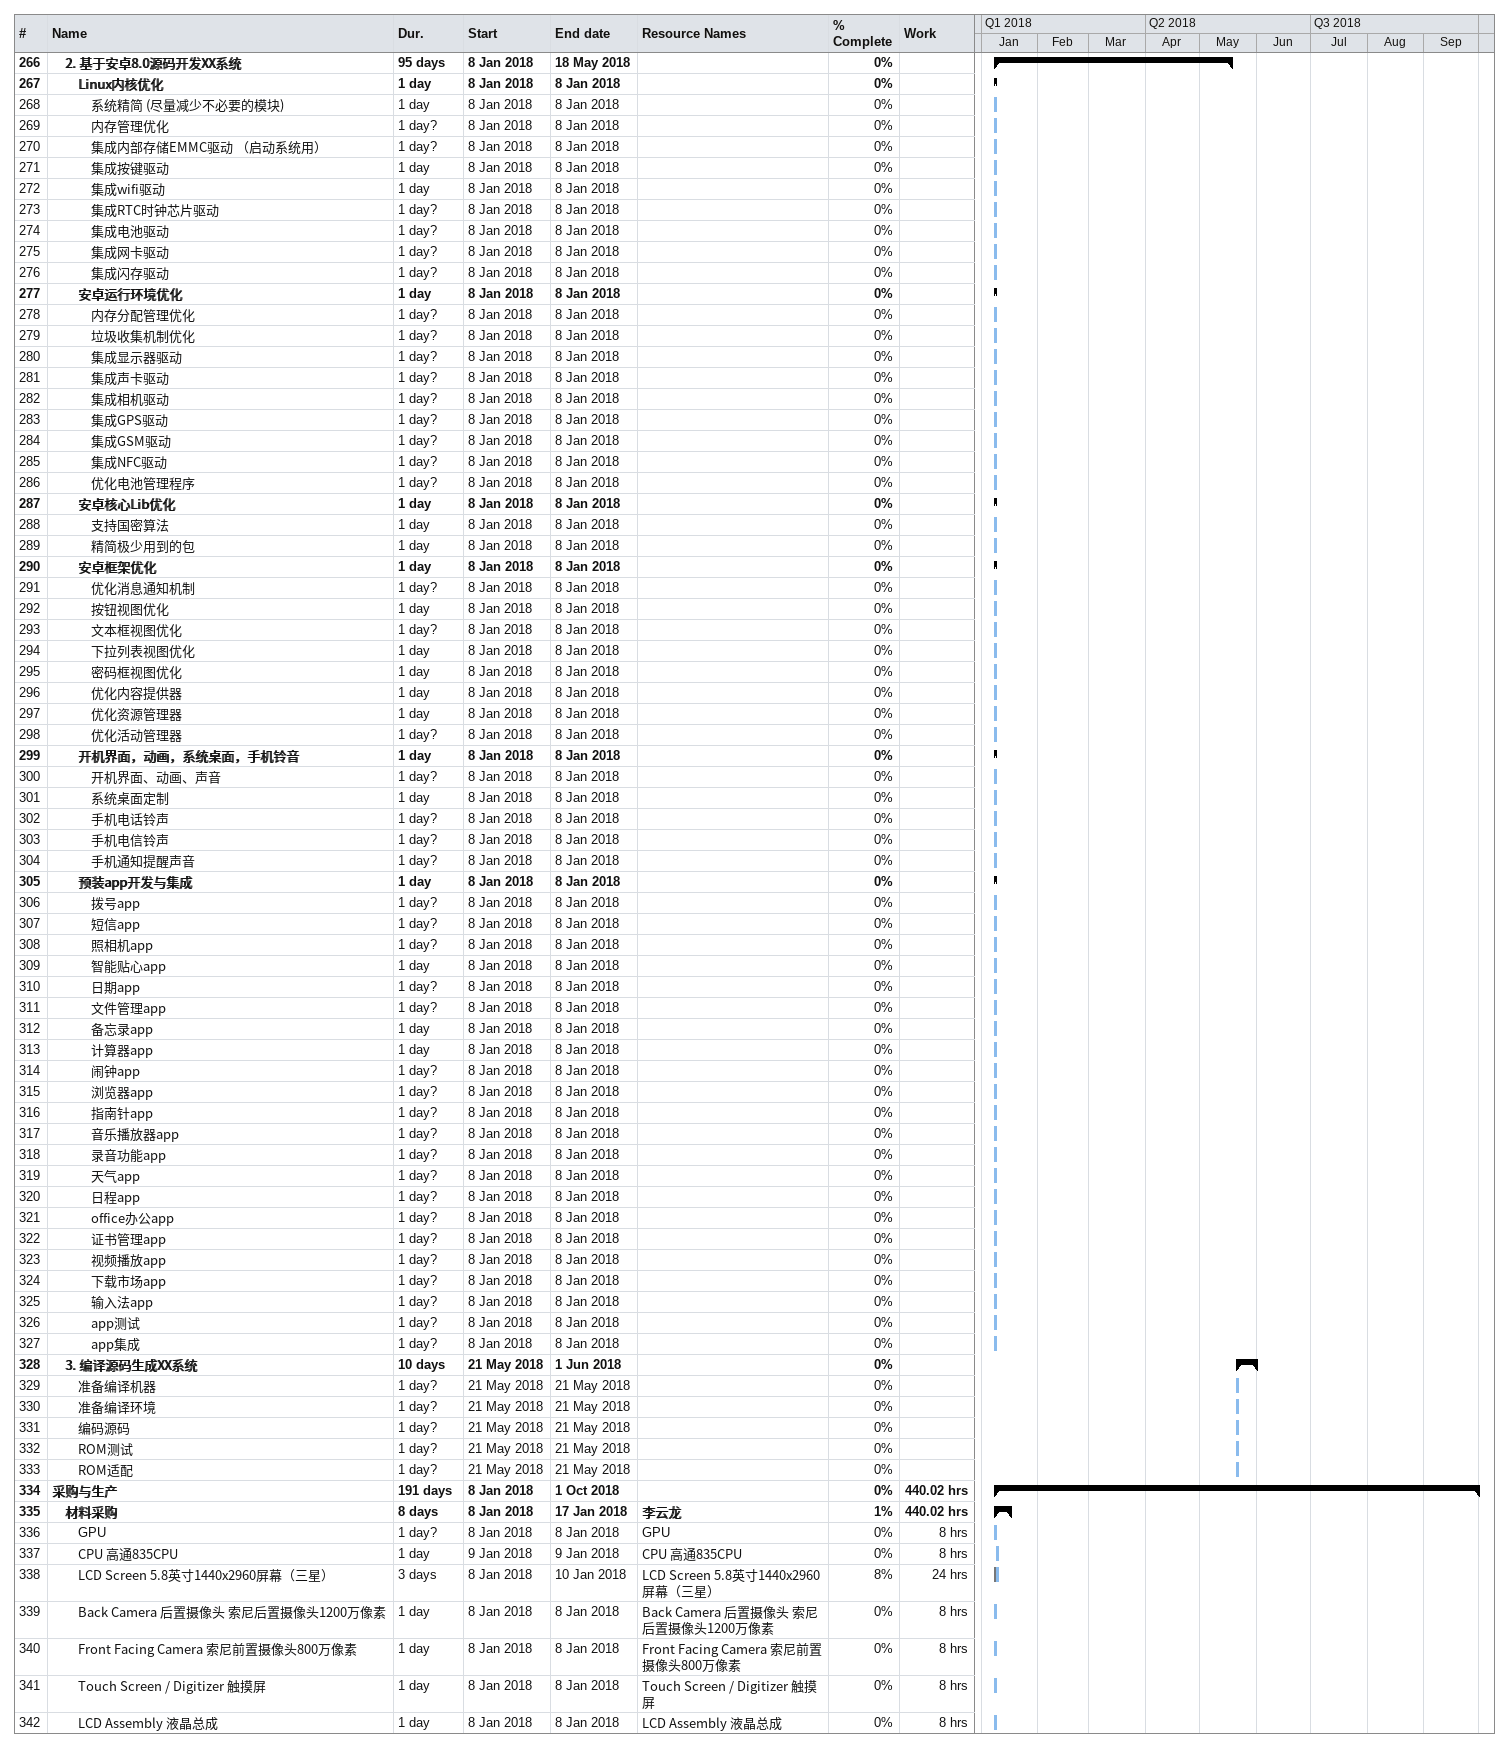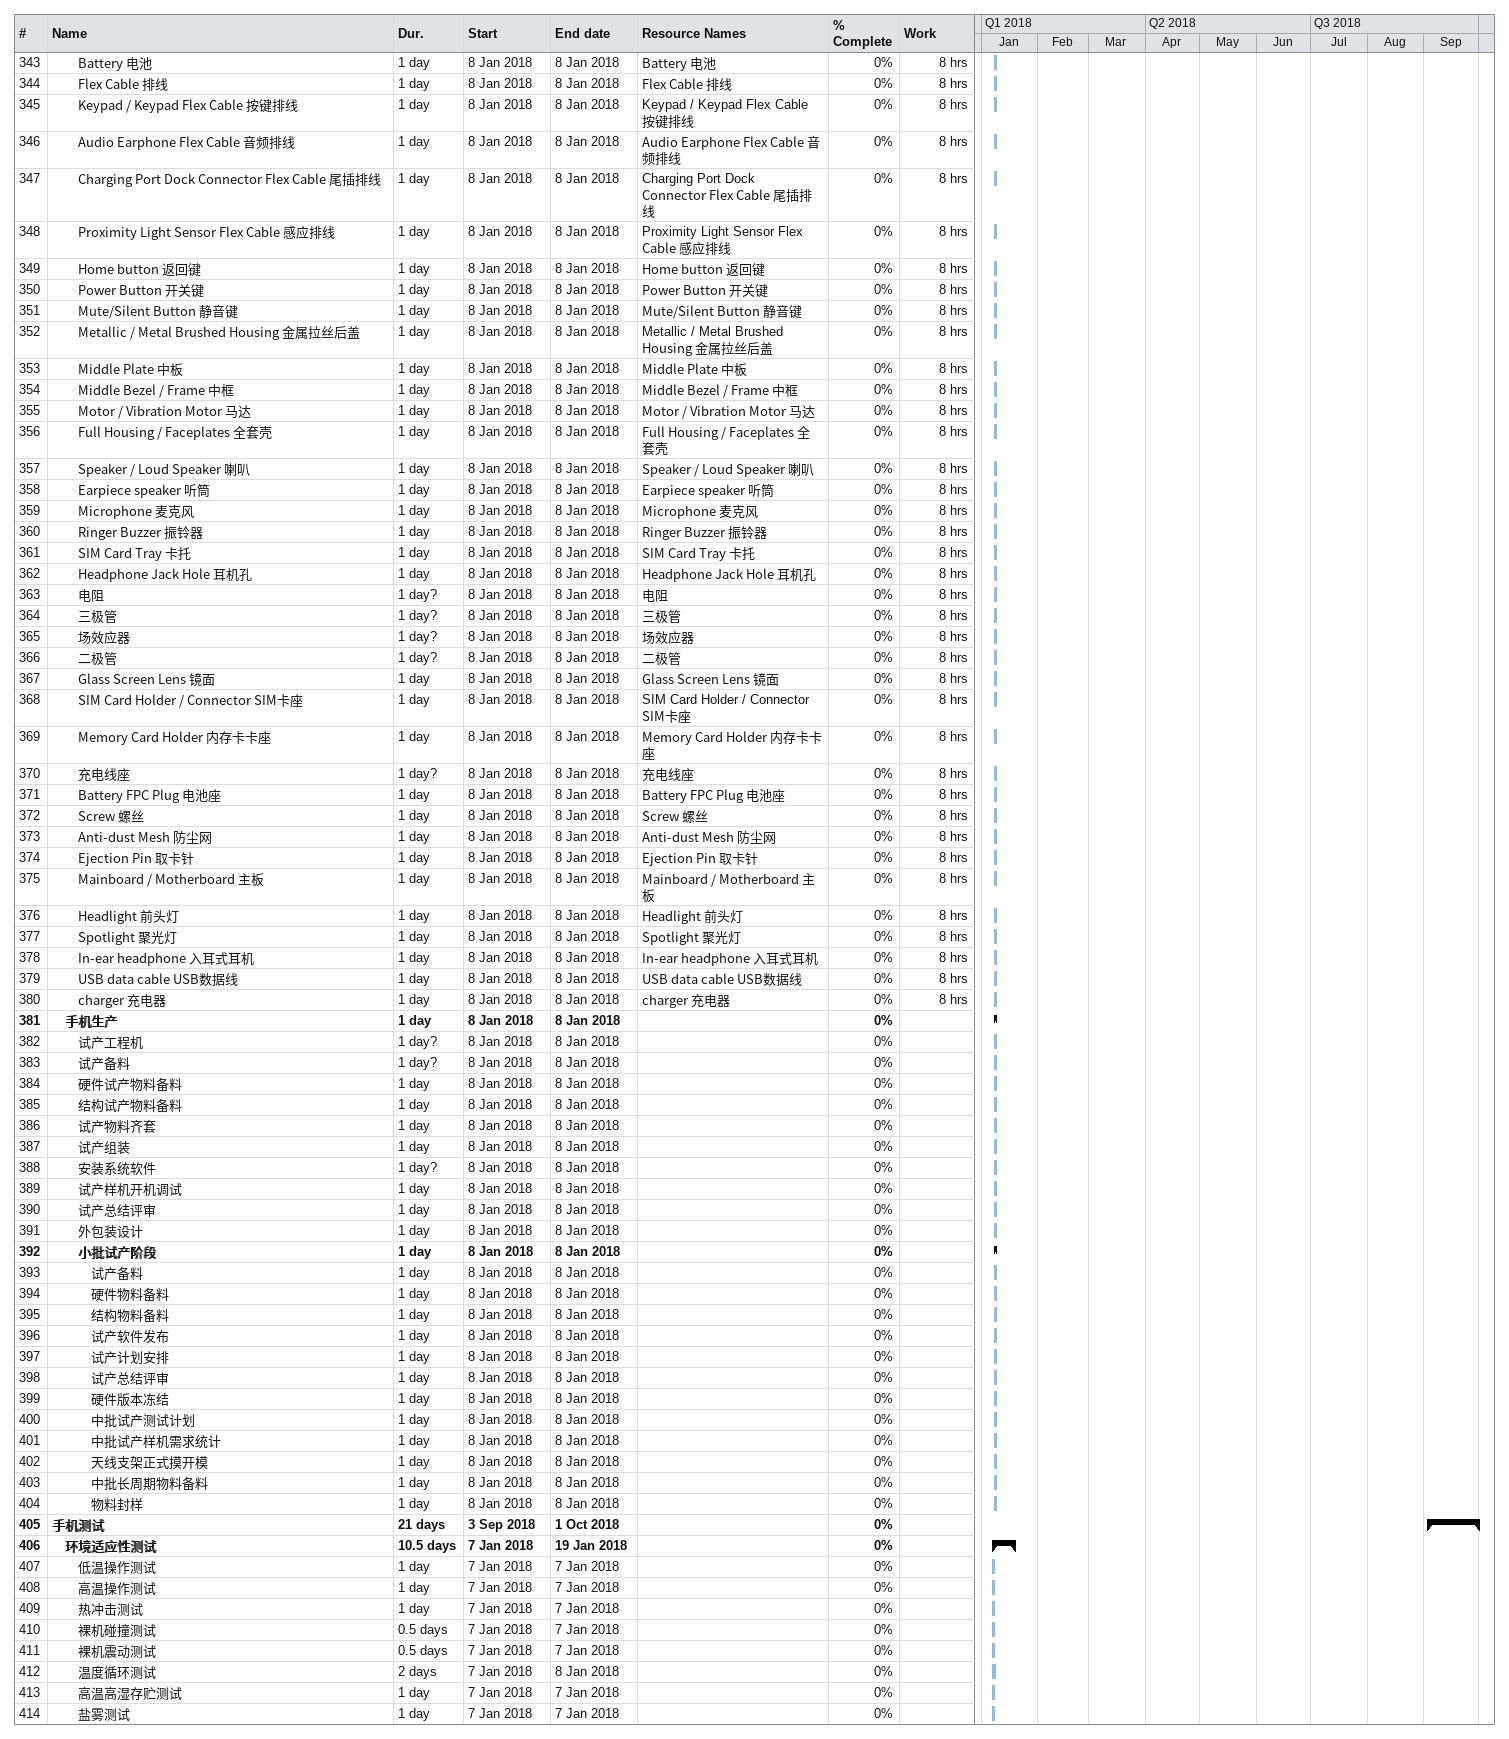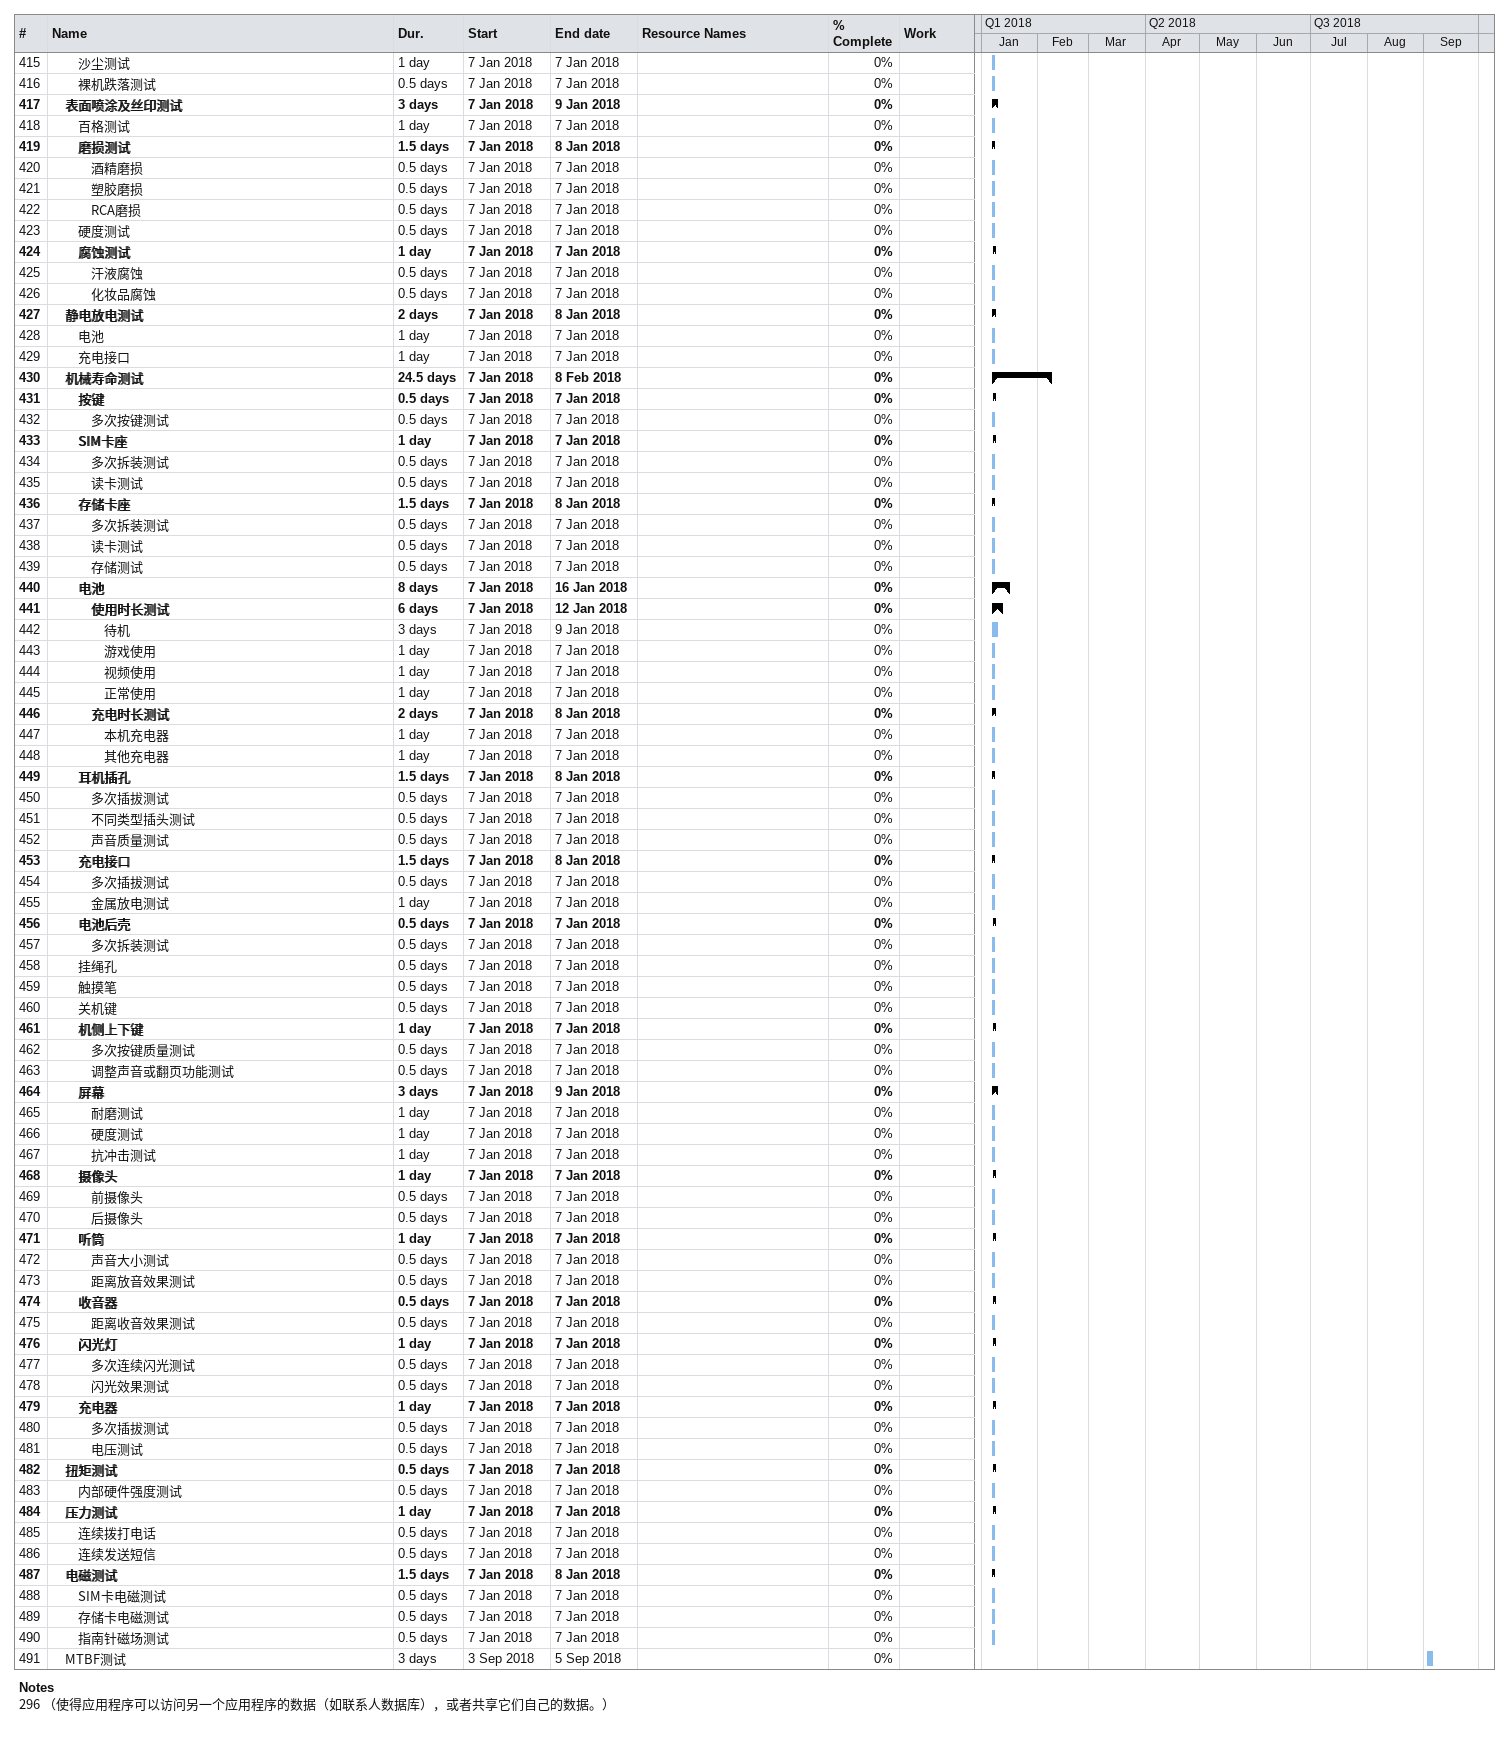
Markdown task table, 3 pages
| ID | Level | Task | Duration | Start | Finish | Resources | % complete | Work (h) |
|---|---|---|---|---|---|---|---|---|
| 266 | 2 | **2. 基于安卓8.0源码开发XX系统** | 95d | 2018-01-08 | 2018-05-18 |  | 0 |  |
| 267 | 3 | **Linux内核优化** | 1d | 2018-01-08 | 2018-01-08 |  | 0 |  |
| 268 | 4 | 系统精简 (尽量减少不必要的模块) | 1d | 2018-01-08 | 2018-01-08 |  | 0 |  |
| 269 | 4 | 内存管理优化 | 1d? | 2018-01-08 | 2018-01-08 |  | 0 |  |
| 270 | 4 | 集成内部存储EMMC驱动 （启动系统用） | 1d? | 2018-01-08 | 2018-01-08 |  | 0 |  |
| 271 | 4 | 集成按键驱动 | 1d | 2018-01-08 | 2018-01-08 |  | 0 |  |
| 272 | 4 | 集成wifi驱动 | 1d | 2018-01-08 | 2018-01-08 |  | 0 |  |
| 273 | 4 | 集成RTC时钟芯片驱动 | 1d? | 2018-01-08 | 2018-01-08 |  | 0 |  |
| 274 | 4 | 集成电池驱动 | 1d? | 2018-01-08 | 2018-01-08 |  | 0 |  |
| 275 | 4 | 集成网卡驱动 | 1d? | 2018-01-08 | 2018-01-08 |  | 0 |  |
| 276 | 4 | 集成闪存驱动 | 1d? | 2018-01-08 | 2018-01-08 |  | 0 |  |
| 277 | 3 | **安卓运行环境优化** | 1d | 2018-01-08 | 2018-01-08 |  | 0 |  |
| 278 | 4 | 内存分配管理优化 | 1d? | 2018-01-08 | 2018-01-08 |  | 0 |  |
| 279 | 4 | 垃圾收集机制优化 | 1d? | 2018-01-08 | 2018-01-08 |  | 0 |  |
| 280 | 4 | 集成显示器驱动 | 1d? | 2018-01-08 | 2018-01-08 |  | 0 |  |
| 281 | 4 | 集成声卡驱动 | 1d? | 2018-01-08 | 2018-01-08 |  | 0 |  |
| 282 | 4 | 集成相机驱动 | 1d? | 2018-01-08 | 2018-01-08 |  | 0 |  |
| 283 | 4 | 集成GPS驱动 | 1d? | 2018-01-08 | 2018-01-08 |  | 0 |  |
| 284 | 4 | 集成GSM驱动 | 1d? | 2018-01-08 | 2018-01-08 |  | 0 |  |
| 285 | 4 | 集成NFC驱动 | 1d? | 2018-01-08 | 2018-01-08 |  | 0 |  |
| 286 | 4 | 优化电池管理程序 | 1d? | 2018-01-08 | 2018-01-08 |  | 0 |  |
| 287 | 3 | **安卓核心Lib优化** | 1d | 2018-01-08 | 2018-01-08 |  | 0 |  |
| 288 | 4 | 支持国密算法 | 1d | 2018-01-08 | 2018-01-08 |  | 0 |  |
| 289 | 4 | 精简极少用到的包 | 1d | 2018-01-08 | 2018-01-08 |  | 0 |  |
| 290 | 3 | **安卓框架优化** | 1d | 2018-01-08 | 2018-01-08 |  | 0 |  |
| 291 | 4 | 优化消息通知机制 | 1d? | 2018-01-08 | 2018-01-08 |  | 0 |  |
| 292 | 4 | 按钮视图优化 | 1d | 2018-01-08 | 2018-01-08 |  | 0 |  |
| 293 | 4 | 文本框视图优化 | 1d? | 2018-01-08 | 2018-01-08 |  | 0 |  |
| 294 | 4 | 下拉列表视图优化 | 1d | 2018-01-08 | 2018-01-08 |  | 0 |  |
| 295 | 4 | 密码框视图优化 | 1d | 2018-01-08 | 2018-01-08 |  | 0 |  |
| 296 | 4 | 优化内容提供器 | 1d | 2018-01-08 | 2018-01-08 |  | 0 |  |
| 297 | 4 | 优化资源管理器 | 1d | 2018-01-08 | 2018-01-08 |  | 0 |  |
| 298 | 4 | 优化活动管理器 | 1d? | 2018-01-08 | 2018-01-08 |  | 0 |  |
| 299 | 3 | **开机界面，动画，系统桌面，手机铃音** | 1d | 2018-01-08 | 2018-01-08 |  | 0 |  |
| 300 | 4 | 开机界面、动画、声音 | 1d? | 2018-01-08 | 2018-01-08 |  | 0 |  |
| 301 | 4 | 系统桌面定制 | 1d | 2018-01-08 | 2018-01-08 |  | 0 |  |
| 302 | 4 | 手机电话铃声 | 1d? | 2018-01-08 | 2018-01-08 |  | 0 |  |
| 303 | 4 | 手机电信铃声 | 1d? | 2018-01-08 | 2018-01-08 |  | 0 |  |
| 304 | 4 | 手机通知提醒声音 | 1d? | 2018-01-08 | 2018-01-08 |  | 0 |  |
| 305 | 3 | **预装app开发与集成** | 1d | 2018-01-08 | 2018-01-08 |  | 0 |  |
| 306 | 4 | 拨号app | 1d? | 2018-01-08 | 2018-01-08 |  | 0 |  |
| 307 | 4 | 短信app | 1d? | 2018-01-08 | 2018-01-08 |  | 0 |  |
| 308 | 4 | 照相机app | 1d? | 2018-01-08 | 2018-01-08 |  | 0 |  |
| 309 | 4 | 智能贴心app | 1d | 2018-01-08 | 2018-01-08 |  | 0 |  |
| 310 | 4 | 日期app | 1d? | 2018-01-08 | 2018-01-08 |  | 0 |  |
| 311 | 4 | 文件管理app | 1d? | 2018-01-08 | 2018-01-08 |  | 0 |  |
| 312 | 4 | 备忘录app | 1d | 2018-01-08 | 2018-01-08 |  | 0 |  |
| 313 | 4 | 计算器app | 1d | 2018-01-08 | 2018-01-08 |  | 0 |  |
| 314 | 4 | 闹钟app | 1d? | 2018-01-08 | 2018-01-08 |  | 0 |  |
| 315 | 4 | 浏览器app | 1d? | 2018-01-08 | 2018-01-08 |  | 0 |  |
| 316 | 4 | 指南针app | 1d? | 2018-01-08 | 2018-01-08 |  | 0 |  |
| 317 | 4 | 音乐播放器app | 1d? | 2018-01-08 | 2018-01-08 |  | 0 |  |
| 318 | 4 | 录音功能app | 1d? | 2018-01-08 | 2018-01-08 |  | 0 |  |
| 319 | 4 | 天气app | 1d? | 2018-01-08 | 2018-01-08 |  | 0 |  |
| 320 | 4 | 日程app | 1d? | 2018-01-08 | 2018-01-08 |  | 0 |  |
| 321 | 4 | office办公app | 1d? | 2018-01-08 | 2018-01-08 |  | 0 |  |
| 322 | 4 | 证书管理app | 1d? | 2018-01-08 | 2018-01-08 |  | 0 |  |
| 323 | 4 | 视频播放app | 1d? | 2018-01-08 | 2018-01-08 |  | 0 |  |
| 324 | 4 | 下载市场app | 1d? | 2018-01-08 | 2018-01-08 |  | 0 |  |
| 325 | 4 | 输入法app | 1d? | 2018-01-08 | 2018-01-08 |  | 0 |  |
| 326 | 4 | app测试 | 1d? | 2018-01-08 | 2018-01-08 |  | 0 |  |
| 327 | 4 | app集成 | 1d? | 2018-01-08 | 2018-01-08 |  | 0 |  |
| 328 | 2 | **3. 编译源码生成XX系统** | 10d | 2018-05-21 | 2018-06-01 |  | 0 |  |
| 329 | 3 | 准备编译机器 | 1d? | 2018-05-21 | 2018-05-21 |  | 0 |  |
| 330 | 3 | 准备编译环境 | 1d? | 2018-05-21 | 2018-05-21 |  | 0 |  |
| 331 | 3 | 编码源码 | 1d? | 2018-05-21 | 2018-05-21 |  | 0 |  |
| 332 | 3 | ROM测试 | 1d? | 2018-05-21 | 2018-05-21 |  | 0 |  |
| 333 | 3 | ROM适配 | 1d? | 2018-05-21 | 2018-05-21 |  | 0 |  |
| 334 | 1 | **采购与生产** | 191d | 2018-01-08 | 2018-10-01 |  | 0 | 440.02 |
| 335 | 2 | **材料采购** | 8d | 2018-01-08 | 2018-01-17 | 李云龙 | 1 | 440.02 |
| 336 | 3 | GPU | 1d? | 2018-01-08 | 2018-01-08 | GPU | 0 | 8 |
| 337 | 3 | CPU 高通835CPU | 1d | 2018-01-09 | 2018-01-09 | CPU 高通835CPU | 0 | 8 |
| 338 | 3 | LCD Screen 5.8英寸1440x2960屏幕（三星） | 3d | 2018-01-08 | 2018-01-10 | LCD Screen 5.8英寸1440x2960屏幕（三星） | 8 | 24 |
| 339 | 3 | Back Camera 后置摄像头 索尼后置摄像头1200万像素 | 1d | 2018-01-08 | 2018-01-08 | Back Camera 后置摄像头 索尼后置摄像头1200万像素 | 0 | 8 |
| 340 | 3 | Front Facing Camera 索尼前置摄像头800万像素 | 1d | 2018-01-08 | 2018-01-08 | Front Facing Camera 索尼前置摄像头800万像素 | 0 | 8 |
| 341 | 3 | Touch Screen / Digitizer 触摸屏 | 1d | 2018-01-08 | 2018-01-08 | Touch Screen / Digitizer 触摸屏 | 0 | 8 |
| 342 | 3 | LCD Assembly 液晶总成 | 1d | 2018-01-08 | 2018-01-08 | LCD Assembly 液晶总成 | 0 | 8 |
| 343 | 3 | Battery 电池 | 1d | 2018-01-08 | 2018-01-08 | Battery 电池 | 0 | 8 |
| 344 | 3 | Flex Cable 排线 | 1d | 2018-01-08 | 2018-01-08 | Flex Cable 排线 | 0 | 8 |
| 345 | 3 | Keypad / Keypad Flex Cable 按键排线 | 1d | 2018-01-08 | 2018-01-08 | Keypad / Keypad Flex Cable 按键排线 | 0 | 8 |
| 346 | 3 | Audio Earphone Flex Cable 音频排线 | 1d | 2018-01-08 | 2018-01-08 | Audio Earphone Flex Cable 音频排线 | 0 | 8 |
| 347 | 3 | Charging Port Dock Connector Flex Cable 尾插排线 | 1d | 2018-01-08 | 2018-01-08 | Charging Port Dock Connector Flex Cable 尾插排线 | 0 | 8 |
| 348 | 3 | Proximity Light Sensor Flex Cable 感应排线 | 1d | 2018-01-08 | 2018-01-08 | Proximity Light Sensor Flex Cable 感应排线 | 0 | 8 |
| 349 | 3 | Home button 返回键 | 1d | 2018-01-08 | 2018-01-08 | Home button 返回键 | 0 | 8 |
| 350 | 3 | Power Button 开关键 | 1d | 2018-01-08 | 2018-01-08 | Power Button 开关键 | 0 | 8 |
| 351 | 3 | Mute/Silent Button 静音键 | 1d | 2018-01-08 | 2018-01-08 | Mute/Silent Button 静音键 | 0 | 8 |
| 352 | 3 | Metallic / Metal Brushed Housing 金属拉丝后盖 | 1d | 2018-01-08 | 2018-01-08 | Metallic / Metal Brushed Housing 金属拉丝后盖 | 0 | 8 |
| 353 | 3 | Middle Plate 中板 | 1d | 2018-01-08 | 2018-01-08 | Middle Plate 中板 | 0 | 8 |
| 354 | 3 | Middle Bezel / Frame 中框 | 1d | 2018-01-08 | 2018-01-08 | Middle Bezel / Frame 中框 | 0 | 8 |
| 355 | 3 | Motor / Vibration Motor 马达 | 1d | 2018-01-08 | 2018-01-08 | Motor / Vibration Motor 马达 | 0 | 8 |
| 356 | 3 | Full Housing / Faceplates 全套壳 | 1d | 2018-01-08 | 2018-01-08 | Full Housing / Faceplates 全套壳 | 0 | 8 |
| 357 | 3 | Speaker / Loud Speaker 喇叭 | 1d | 2018-01-08 | 2018-01-08 | Speaker / Loud Speaker 喇叭 | 0 | 8 |
| 358 | 3 | Earpiece speaker 听筒 | 1d | 2018-01-08 | 2018-01-08 | Earpiece speaker 听筒 | 0 | 8 |
| 359 | 3 | Microphone 麦克风 | 1d | 2018-01-08 | 2018-01-08 | Microphone 麦克风 | 0 | 8 |
| 360 | 3 | Ringer Buzzer 振铃器 | 1d | 2018-01-08 | 2018-01-08 | Ringer Buzzer 振铃器 | 0 | 8 |
| 361 | 3 | SIM Card Tray 卡托 | 1d | 2018-01-08 | 2018-01-08 | SIM Card Tray 卡托 | 0 | 8 |
| 362 | 3 | Headphone Jack Hole 耳机孔 | 1d | 2018-01-08 | 2018-01-08 | Headphone Jack Hole 耳机孔 | 0 | 8 |
| 363 | 3 | 电阻 | 1d? | 2018-01-08 | 2018-01-08 | 电阻 | 0 | 8 |
| 364 | 3 | 三极管 | 1d? | 2018-01-08 | 2018-01-08 | 三极管 | 0 | 8 |
| 365 | 3 | 场效应器 | 1d? | 2018-01-08 | 2018-01-08 | 场效应器 | 0 | 8 |
| 366 | 3 | 二极管 | 1d? | 2018-01-08 | 2018-01-08 | 二极管 | 0 | 8 |
| 367 | 3 | Glass Screen Lens 镜面 | 1d | 2018-01-08 | 2018-01-08 | Glass Screen Lens 镜面 | 0 | 8 |
| 368 | 3 | SIM Card Holder / Connector SIM卡座 | 1d | 2018-01-08 | 2018-01-08 | SIM Card Holder / Connector SIM卡座 | 0 | 8 |
| 369 | 3 | Memory Card Holder 内存卡卡座 | 1d | 2018-01-08 | 2018-01-08 | Memory Card Holder 内存卡卡座 | 0 | 8 |
| 370 | 3 | 充电线座 | 1d? | 2018-01-08 | 2018-01-08 | 充电线座 | 0 | 8 |
| 371 | 3 | Battery FPC Plug 电池座 | 1d | 2018-01-08 | 2018-01-08 | Battery FPC Plug 电池座 | 0 | 8 |
| 372 | 3 | Screw 螺丝 | 1d | 2018-01-08 | 2018-01-08 | Screw 螺丝 | 0 | 8 |
| 373 | 3 | Anti-dust Mesh 防尘网 | 1d | 2018-01-08 | 2018-01-08 | Anti-dust Mesh 防尘网 | 0 | 8 |
| 374 | 3 | Ejection Pin 取卡针 | 1d | 2018-01-08 | 2018-01-08 | Ejection Pin 取卡针 | 0 | 8 |
| 375 | 3 | Mainboard / Motherboard 主板 | 1d | 2018-01-08 | 2018-01-08 | Mainboard / Motherboard 主板 | 0 | 8 |
| 376 | 3 | Headlight 前头灯 | 1d | 2018-01-08 | 2018-01-08 | Headlight 前头灯 | 0 | 8 |
| 377 | 3 | Spotlight 聚光灯 | 1d | 2018-01-08 | 2018-01-08 | Spotlight 聚光灯 | 0 | 8 |
| 378 | 3 | In-ear headphone 入耳式耳机 | 1d | 2018-01-08 | 2018-01-08 | In-ear headphone 入耳式耳机 | 0 | 8 |
| 379 | 3 | USB data cable USB数据线 | 1d | 2018-01-08 | 2018-01-08 | USB data cable USB数据线 | 0 | 8 |
| 380 | 3 | charger 充电器 | 1d | 2018-01-08 | 2018-01-08 | charger 充电器 | 0 | 8 |
| 381 | 2 | **手机生产** | 1d | 2018-01-08 | 2018-01-08 |  | 0 |  |
| 382 | 3 | 试产工程机 | 1d? | 2018-01-08 | 2018-01-08 |  | 0 |  |
| 383 | 3 | 试产备料 | 1d? | 2018-01-08 | 2018-01-08 |  | 0 |  |
| 384 | 3 | 硬件试产物料备料 | 1d | 2018-01-08 | 2018-01-08 |  | 0 |  |
| 385 | 3 | 结构试产物料备料 | 1d | 2018-01-08 | 2018-01-08 |  | 0 |  |
| 386 | 3 | 试产物料齐套 | 1d | 2018-01-08 | 2018-01-08 |  | 0 |  |
| 387 | 3 | 试产组装 | 1d | 2018-01-08 | 2018-01-08 |  | 0 |  |
| 388 | 3 | 安装系统软件 | 1d? | 2018-01-08 | 2018-01-08 |  | 0 |  |
| 389 | 3 | 试产样机开机调试 | 1d | 2018-01-08 | 2018-01-08 |  | 0 |  |
| 390 | 3 | 试产总结评审 | 1d | 2018-01-08 | 2018-01-08 |  | 0 |  |
| 391 | 3 | 外包装设计 | 1d | 2018-01-08 | 2018-01-08 |  | 0 |  |
| 392 | 3 | **小批试产阶段** | 1d | 2018-01-08 | 2018-01-08 |  | 0 |  |
| 393 | 4 | 试产备料 | 1d | 2018-01-08 | 2018-01-08 |  | 0 |  |
| 394 | 4 | 硬件物料备料 | 1d | 2018-01-08 | 2018-01-08 |  | 0 |  |
| 395 | 4 | 结构物料备料 | 1d | 2018-01-08 | 2018-01-08 |  | 0 |  |
| 396 | 4 | 试产软件发布 | 1d | 2018-01-08 | 2018-01-08 |  | 0 |  |
| 397 | 4 | 试产计划安排 | 1d | 2018-01-08 | 2018-01-08 |  | 0 |  |
| 398 | 4 | 试产总结评审 | 1d | 2018-01-08 | 2018-01-08 |  | 0 |  |
| 399 | 4 | 硬件版本冻结 | 1d | 2018-01-08 | 2018-01-08 |  | 0 |  |
| 400 | 4 | 中批试产测试计划 | 1d | 2018-01-08 | 2018-01-08 |  | 0 |  |
| 401 | 4 | 中批试产样机需求统计 | 1d | 2018-01-08 | 2018-01-08 |  | 0 |  |
| 402 | 4 | 天线支架正式摸开模 | 1d | 2018-01-08 | 2018-01-08 |  | 0 |  |
| 403 | 4 | 中批长周期物料备料 | 1d | 2018-01-08 | 2018-01-08 |  | 0 |  |
| 404 | 4 | 物料封样 | 1d | 2018-01-08 | 2018-01-08 |  | 0 |  |
| 405 | 1 | **手机测试** | 21d | 2018-09-03 | 2018-10-01 |  | 0 |  |
| 406 | 2 | **环境适应性测试** | 10.5d | 2018-01-07 | 2018-01-19 |  | 0 |  |
| 407 | 3 | 低温操作测试 | 1d | 2018-01-07 | 2018-01-07 |  | 0 |  |
| 408 | 3 | 高温操作测试 | 1d | 2018-01-07 | 2018-01-07 |  | 0 |  |
| 409 | 3 | 热冲击测试 | 1d | 2018-01-07 | 2018-01-07 |  | 0 |  |
| 410 | 3 | 裸机碰撞测试 | 0.5d | 2018-01-07 | 2018-01-07 |  | 0 |  |
| 411 | 3 | 裸机震动测试 | 0.5d | 2018-01-07 | 2018-01-07 |  | 0 |  |
| 412 | 3 | 温度循环测试 | 2d | 2018-01-07 | 2018-01-08 |  | 0 |  |
| 413 | 3 | 高温高湿存贮测试 | 1d | 2018-01-07 | 2018-01-07 |  | 0 |  |
| 414 | 3 | 盐雾测试 | 1d | 2018-01-07 | 2018-01-07 |  | 0 |  |
| 415 | 3 | 沙尘测试 | 1d | 2018-01-07 | 2018-01-07 |  | 0 |  |
| 416 | 3 | 裸机跌落测试 | 0.5d | 2018-01-07 | 2018-01-07 |  | 0 |  |
| 417 | 2 | **表面喷涂及丝印测试** | 3d | 2018-01-07 | 2018-01-09 |  | 0 |  |
| 418 | 3 | 百格测试 | 1d | 2018-01-07 | 2018-01-07 |  | 0 |  |
| 419 | 3 | **磨损测试** | 1.5d | 2018-01-07 | 2018-01-08 |  | 0 |  |
| 420 | 4 | 酒精磨损 | 0.5d | 2018-01-07 | 2018-01-07 |  | 0 |  |
| 421 | 4 | 塑胶磨损 | 0.5d | 2018-01-07 | 2018-01-07 |  | 0 |  |
| 422 | 4 | RCA磨损 | 0.5d | 2018-01-07 | 2018-01-07 |  | 0 |  |
| 423 | 3 | 硬度测试 | 0.5d | 2018-01-07 | 2018-01-07 |  | 0 |  |
| 424 | 3 | **腐蚀测试** | 1d | 2018-01-07 | 2018-01-07 |  | 0 |  |
| 425 | 4 | 汗液腐蚀 | 0.5d | 2018-01-07 | 2018-01-07 |  | 0 |  |
| 426 | 4 | 化妆品腐蚀 | 0.5d | 2018-01-07 | 2018-01-07 |  | 0 |  |
| 427 | 2 | **静电放电测试** | 2d | 2018-01-07 | 2018-01-08 |  | 0 |  |
| 428 | 3 | 电池 | 1d | 2018-01-07 | 2018-01-07 |  | 0 |  |
| 429 | 3 | 充电接口 | 1d | 2018-01-07 | 2018-01-07 |  | 0 |  |
| 430 | 2 | **机械寿命测试** | 24.5d | 2018-01-07 | 2018-02-08 |  | 0 |  |
| 431 | 3 | **按键** | 0.5d | 2018-01-07 | 2018-01-07 |  | 0 |  |
| 432 | 4 | 多次按键测试 | 0.5d | 2018-01-07 | 2018-01-07 |  | 0 |  |
| 433 | 3 | **SIM卡座** | 1d | 2018-01-07 | 2018-01-07 |  | 0 |  |
| 434 | 4 | 多次拆装测试 | 0.5d | 2018-01-07 | 2018-01-07 |  | 0 |  |
| 435 | 4 | 读卡测试 | 0.5d | 2018-01-07 | 2018-01-07 |  | 0 |  |
| 436 | 3 | **存储卡座** | 1.5d | 2018-01-07 | 2018-01-08 |  | 0 |  |
| 437 | 4 | 多次拆装测试 | 0.5d | 2018-01-07 | 2018-01-07 |  | 0 |  |
| 438 | 4 | 读卡测试 | 0.5d | 2018-01-07 | 2018-01-07 |  | 0 |  |
| 439 | 4 | 存储测试 | 0.5d | 2018-01-07 | 2018-01-07 |  | 0 |  |
| 440 | 3 | **电池** | 8d | 2018-01-07 | 2018-01-16 |  | 0 |  |
| 441 | 4 | **使用时长测试** | 6d | 2018-01-07 | 2018-01-12 |  | 0 |  |
| 442 | 5 | 待机 | 3d | 2018-01-07 | 2018-01-09 |  | 0 |  |
| 443 | 5 | 游戏使用 | 1d | 2018-01-07 | 2018-01-07 |  | 0 |  |
| 444 | 5 | 视频使用 | 1d | 2018-01-07 | 2018-01-07 |  | 0 |  |
| 445 | 5 | 正常使用 | 1d | 2018-01-07 | 2018-01-07 |  | 0 |  |
| 446 | 4 | **充电时长测试** | 2d | 2018-01-07 | 2018-01-08 |  | 0 |  |
| 447 | 5 | 本机充电器 | 1d | 2018-01-07 | 2018-01-07 |  | 0 |  |
| 448 | 5 | 其他充电器 | 1d | 2018-01-07 | 2018-01-07 |  | 0 |  |
| 449 | 3 | **耳机插孔** | 1.5d | 2018-01-07 | 2018-01-08 |  | 0 |  |
| 450 | 4 | 多次插拔测试 | 0.5d | 2018-01-07 | 2018-01-07 |  | 0 |  |
| 451 | 4 | 不同类型插头测试 | 0.5d | 2018-01-07 | 2018-01-07 |  | 0 |  |
| 452 | 4 | 声音质量测试 | 0.5d | 2018-01-07 | 2018-01-07 |  | 0 |  |
| 453 | 3 | **充电接口** | 1.5d | 2018-01-07 | 2018-01-08 |  | 0 |  |
| 454 | 4 | 多次插拔测试 | 0.5d | 2018-01-07 | 2018-01-07 |  | 0 |  |
| 455 | 4 | 金属放电测试 | 1d | 2018-01-07 | 2018-01-07 |  | 0 |  |
| 456 | 3 | **电池后壳** | 0.5d | 2018-01-07 | 2018-01-07 |  | 0 |  |
| 457 | 4 | 多次拆装测试 | 0.5d | 2018-01-07 | 2018-01-07 |  | 0 |  |
| 458 | 3 | 挂绳孔 | 0.5d | 2018-01-07 | 2018-01-07 |  | 0 |  |
| 459 | 3 | 触摸笔 | 0.5d | 2018-01-07 | 2018-01-07 |  | 0 |  |
| 460 | 3 | 关机键 | 0.5d | 2018-01-07 | 2018-01-07 |  | 0 |  |
| 461 | 3 | **机侧上下键** | 1d | 2018-01-07 | 2018-01-07 |  | 0 |  |
| 462 | 4 | 多次按键质量测试 | 0.5d | 2018-01-07 | 2018-01-07 |  | 0 |  |
| 463 | 4 | 调整声音或翻页功能测试 | 0.5d | 2018-01-07 | 2018-01-07 |  | 0 |  |
| 464 | 3 | **屏幕** | 3d | 2018-01-07 | 2018-01-09 |  | 0 |  |
| 465 | 4 | 耐磨测试 | 1d | 2018-01-07 | 2018-01-07 |  | 0 |  |
| 466 | 4 | 硬度测试 | 1d | 2018-01-07 | 2018-01-07 |  | 0 |  |
| 467 | 4 | 抗冲击测试 | 1d | 2018-01-07 | 2018-01-07 |  | 0 |  |
| 468 | 3 | **摄像头** | 1d | 2018-01-07 | 2018-01-07 |  | 0 |  |
| 469 | 4 | 前摄像头 | 0.5d | 2018-01-07 | 2018-01-07 |  | 0 |  |
| 470 | 4 | 后摄像头 | 0.5d | 2018-01-07 | 2018-01-07 |  | 0 |  |
| 471 | 3 | **听筒** | 1d | 2018-01-07 | 2018-01-07 |  | 0 |  |
| 472 | 4 | 声音大小测试 | 0.5d | 2018-01-07 | 2018-01-07 |  | 0 |  |
| 473 | 4 | 距离放音效果测试 | 0.5d | 2018-01-07 | 2018-01-07 |  | 0 |  |
| 474 | 3 | **收音器** | 0.5d | 2018-01-07 | 2018-01-07 |  | 0 |  |
| 475 | 4 | 距离收音效果测试 | 0.5d | 2018-01-07 | 2018-01-07 |  | 0 |  |
| 476 | 3 | **闪光灯** | 1d | 2018-01-07 | 2018-01-07 |  | 0 |  |
| 477 | 4 | 多次连续闪光测试 | 0.5d | 2018-01-07 | 2018-01-07 |  | 0 |  |
| 478 | 4 | 闪光效果测试 | 0.5d | 2018-01-07 | 2018-01-07 |  | 0 |  |
| 479 | 3 | **充电器** | 1d | 2018-01-07 | 2018-01-07 |  | 0 |  |
| 480 | 4 | 多次插拔测试 | 0.5d | 2018-01-07 | 2018-01-07 |  | 0 |  |
| 481 | 4 | 电压测试 | 0.5d | 2018-01-07 | 2018-01-07 |  | 0 |  |
| 482 | 2 | **扭矩测试** | 0.5d | 2018-01-07 | 2018-01-07 |  | 0 |  |
| 483 | 3 | 内部硬件强度测试 | 0.5d | 2018-01-07 | 2018-01-07 |  | 0 |  |
| 484 | 2 | **压力测试** | 1d | 2018-01-07 | 2018-01-07 |  | 0 |  |
| 485 | 3 | 连续拨打电话 | 0.5d | 2018-01-07 | 2018-01-07 |  | 0 |  |
| 486 | 3 | 连续发送短信 | 0.5d | 2018-01-07 | 2018-01-07 |  | 0 |  |
| 487 | 2 | **电磁测试** | 1.5d | 2018-01-07 | 2018-01-08 |  | 0 |  |
| 488 | 3 | SIM卡电磁测试 | 0.5d | 2018-01-07 | 2018-01-07 |  | 0 |  |
| 489 | 3 | 存储卡电磁测试 | 0.5d | 2018-01-07 | 2018-01-07 |  | 0 |  |
| 490 | 3 | 指南针磁场测试 | 0.5d | 2018-01-07 | 2018-01-07 |  | 0 |  |
| 491 | 2 | MTBF测试 | 3d | 2018-09-03 | 2018-09-05 |  | 0 |  |

Notes
- 296: （使得应用程序可以访问另一个应用程序的数据（如联系人数据库）， 或者共享它们自己的数据。）
